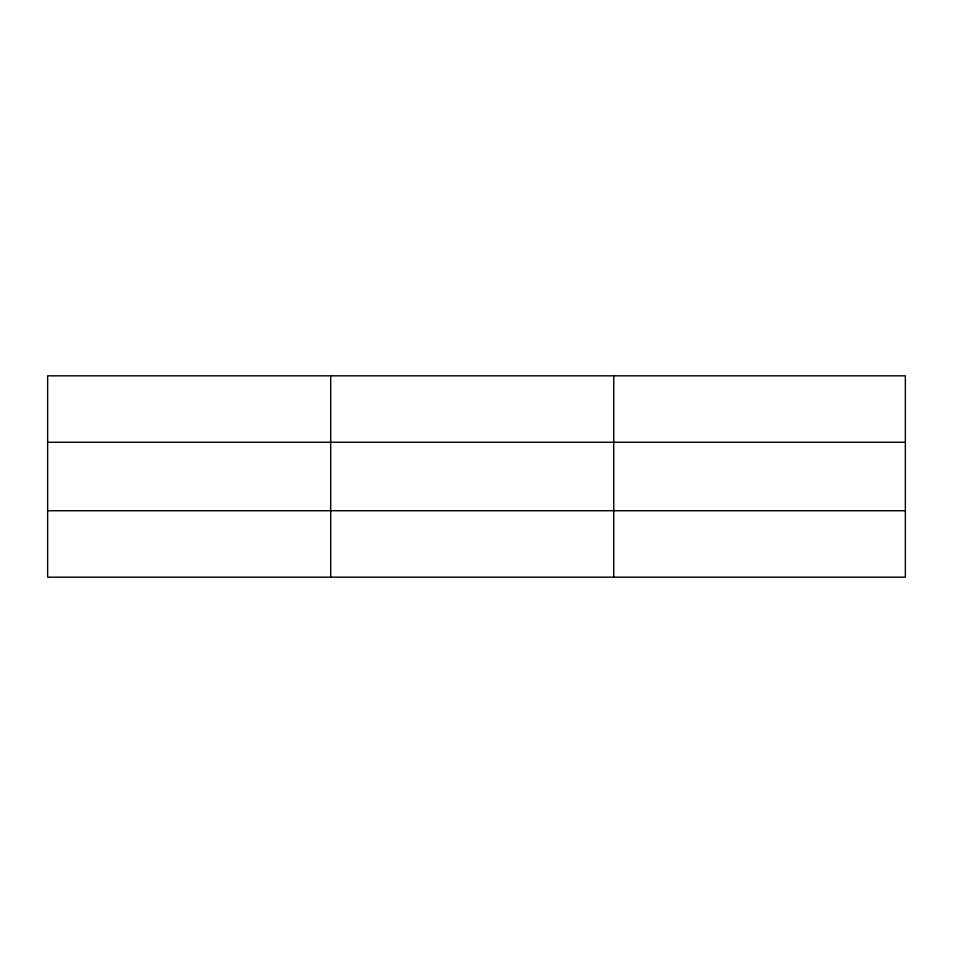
<?xml version="1.0" encoding="UTF-8"?>
<svg xmlns="http://www.w3.org/2000/svg" width="953" height="953" viewBox="0 0 953 953"><rect width="100%" height="100%" fill="white"/><g stroke="black" fill="none" stroke-linecap="round" stroke-linejoin="round"><path stroke-width="1.43" d="M330.691 375.827L330.691 577.173M613.732 375.827L613.732 577.173M905.35 510.725L905.35 577.173L47.65 577.173L47.65 375.827L905.35 375.827L905.35 510.725L47.65 510.725M47.65 442.275L905.35 442.275"/></g></svg>
